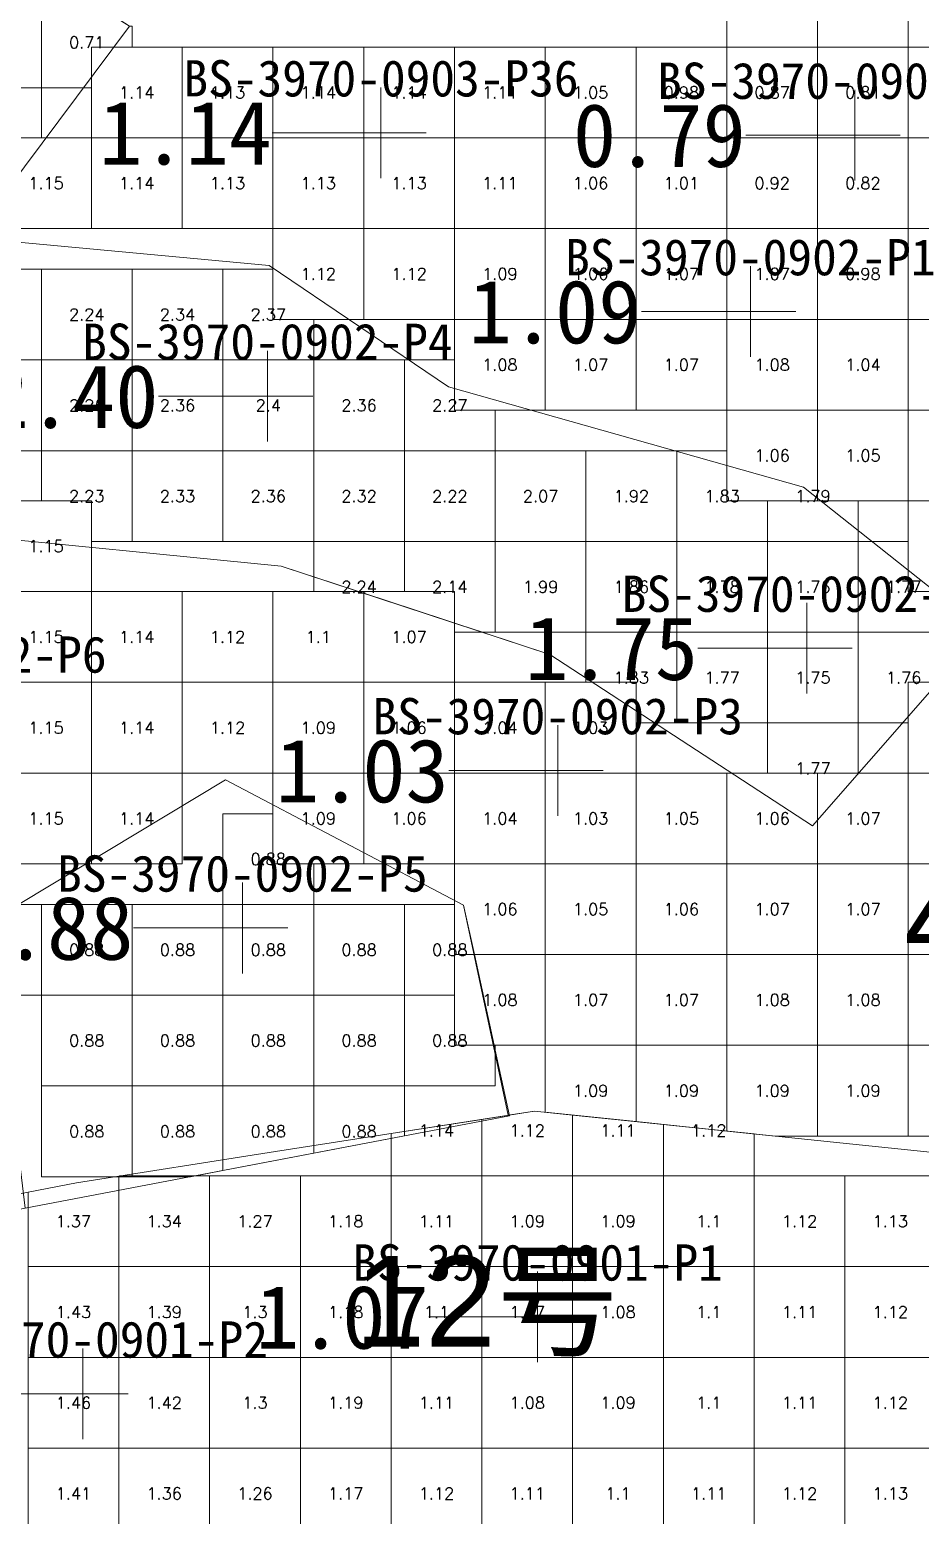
# Model space of a CAD drawing. Header units: inches. Extents: x 469759 to 470079, y 4349683 to 4349873.
# Drawn here: x 469969.22 to 469979.03, y 4349700.19 to 4349716.56 of the extents above; entities that cross this region are included whole.
import ezdxf
from ezdxf.enums import TextEntityAlignment as Align

# ---------------------------------------------------------------- set-up
doc = ezdxf.new("R2010")
doc.units = ezdxf.units.IN
doc.header["$MEASUREMENT"] = 0
for name, color, linetype, lineweight in [('1.000-1.500', 7, 'Continuous', 0), ('孔口文字', 7, 'Continuous', 0), ('点', 7, 'Continuous', 0), ('爆区方格网', 7, 'Continuous', 0), ('线条', 7, 'Continuous', 0), ('钻孔', 7, 'Continuous', 0)]:
    doc.layers.add(name, color=color, linetype=linetype, lineweight=lineweight)
doc.styles.add('3dmine_textStyle_1', font='txt.shx', dxfattribs={"height": 1, "bigfont": 'gbcbig.shx'})
doc.styles.add('3dmine_textStyle_2', font='arial.ttf', dxfattribs={"height": 1})
doc.styles.add('3dmine_textStyle_3', font='SimSun.ttf', dxfattribs={"height": 1})

msp = doc.modelspace()

# ---------------------------------------------------------------- hatches: boundary and pattern name
at = {"layer": '钻孔', "linetype": 'Continuous', "lineweight": 0, "true_color": 0x0000ff, "extrusion": (0, 1, 0)}
for points in [[(-469974.085, 3960.43), (-469973.085, 3960.43), (-469973.085, 3971.43), (-469974.085, 3971.43)], [(-469978.155, 3959.935), (-469977.155, 3959.935), (-469977.155, 3970.935), (-469978.155, 3970.935)], [(-469976.032, 3959.969), (-469975.032, 3959.969), (-469975.032, 3970.969), (-469976.032, 3970.969)], [(-469975.811, 3960.082), (-469974.811, 3960.082), (-469974.811, 3970.082), (-469975.811, 3970.082)], [(-469970.799, 3959.985), (-469969.799, 3959.985), (-469969.799, 3969.985), (-469970.799, 3969.985)]]:
    msp.add_hatch(color=5, dxfattribs=at).paths.add_polyline_path(points, flags=0)
at = {"layer": '钻孔', "linetype": 'Continuous', "lineweight": 0, "true_color": 0x00ffff, "extrusion": (0, 1, 0)}
for points in [[(-469979.305, 3960.459), (-469978.305, 3960.459), (-469978.305, 3971.459), (-469979.305, 3971.459)], [(-469972.558, 3959.982), (-469971.558, 3959.982), (-469971.558, 3970.982), (-469972.558, 3970.982)]]:
    msp.add_hatch(color=4, dxfattribs=at).paths.add_polyline_path(points, flags=0)
at = {"layer": '钻孔', "linetype": 'Continuous', "lineweight": 0, "true_color": 0xff0000, "extrusion": (0, 1, 0)}
for points in [[(-469972.834, 3960.058), (-469971.834, 3960.058), (-469971.834, 3971.058), (-469972.834, 3971.058)], [(-469978.778, 3959.688), (-469977.778, 3959.688), (-469977.778, 3970.688), (-469978.778, 3970.688)]]:
    msp.add_hatch(color=1, dxfattribs=at).paths.add_polyline_path(points, flags=0)

# ---------------------------------------------------------------- linework, layer by layer
at = {"color": 4, "linetype": 'Continuous', "lineweight": 0, "true_color": 0x00ffff, "elevation": 1985.963}
msp.add_lwpolyline([(469973.153, 4349732.408), (469971.088, 4349729.409), (469971.519, 4349727.776), (469968.46, 4349724.612), (469968.636, 4349720.901), (469967.605, 4349718.34), (469970.314, 4349716.603), (469968.57, 4349714.27), (469962.982, 4349716.896), (469960.598, 4349716.278), (469958.095, 4349713.746), (469954.885, 4349715.336), (469951.689, 4349718.375), (469955.859, 4349723.342), (469957.853, 4349725.735), (469962.88, 4349731.064), (469965.889, 4349733.504), (469971.06, 4349734.297), (469973.153, 4349732.408)], dxfattribs=at)
at = {"color": 5, "linetype": 'Continuous', "lineweight": 0, "true_color": 0x0000ff}
for points in [[(469970.314, 4349716.603), (469968.57, 4349714.27), (469971.854, 4349713.965), (469973.831, 4349712.629), (469977.739, 4349711.524), (469979.727, 4349709.945), (469977.838, 4349707.792), (469974.945, 4349709.68), (469971.985, 4349710.652), (469968.341, 4349711.011), (469964.697, 4349711.369), (469963.086, 4349711.336), (469961.253, 4349709.481), (469958.801, 4349711.094), (469961.738, 4349713.214), (469965.776, 4349715.583), (469962.982, 4349716.896), (469960.598, 4349716.278), (469958.095, 4349713.746), (469954.885, 4349715.336), (469951.689, 4349718.375), (469949.512, 4349715.803), (469943.724, 4349715.656)], [(469943.125, 4349698.914), (469948.312, 4349700.172), (469951.744, 4349700.54), (469955.176, 4349700.908), (469960.076, 4349701.843), (469964.977, 4349702.777), (469969.164, 4349703.576), (469968.785, 4349706.741), (469971.373, 4349708.298), (469973.996, 4349706.916), (469974.487, 4349704.601), (469974.777, 4349704.646), (469980.586, 4349704.045)]]:
    msp.add_lwpolyline(points, dxfattribs=at)
at = {"color": 7, "linetype": 'Continuous', "lineweight": 0, "elevation": 1985.963}
msp.add_lwpolyline([(469965.776, 4349715.583), (469961.738, 4349713.214), (469958.801, 4349711.094), (469961.253, 4349709.481), (469963.086, 4349711.336), (469964.697, 4349711.369), (469968.341, 4349711.011), (469971.985, 4349710.652), (469973.465, 4349710.166), (469974.945, 4349709.68), (469976.392, 4349708.736), (469977.838, 4349707.792), (469979.727, 4349709.945), (469977.739, 4349711.524), (469973.831, 4349712.629), (469971.854, 4349713.965), (469968.57, 4349714.27), (469965.776, 4349715.583), (469965.776, 4349715.583)], dxfattribs=at)
at = {"color": 4, "linetype": 'Continuous', "lineweight": 0, "true_color": 0x00ffff}
msp.add_lwpolyline([(469973.996, 4349706.916), (469971.373, 4349708.298), (469968.785, 4349706.741), (469969.164, 4349703.576), (469974.5, 4349704.594), (469973.996, 4349706.916), (469973.996, 4349706.916)], dxfattribs=at)
at = {"layer": '1.000-1.500', "color": 5, "linetype": 'Continuous', "lineweight": 0, "true_color": 0x0000ff}
msp.add_lwpolyline([(469980.586, 4349704.045), (469978.742, 4349698.281), (469978.712, 4349698.088), (469978.134, 4349694.377), (469976.821, 4349695.198), (469975.507, 4349696.019), (469969.813, 4349695.41), (469969.727, 4349695.4), (469967.021, 4349693.208), (469967.03, 4349693.066), (469967.189, 4349690.675), (469963.589, 4349689.93), (469959.281, 4349692.782), (469961.312, 4349695.804), (469960.559, 4349696.43), (469955.176, 4349700.908), (469959.333, 4349701.779), (469963.489, 4349702.65), (469966.331, 4349703.2), (469966.61, 4349703.254), (469969.73, 4349703.858), (469971.924, 4349704.201), (469974.777, 4349704.646), (469980.586, 4349704.045)], dxfattribs=at)
at = {"layer": '点', "color": 138, "linetype": 'Continuous', "lineweight": 0, "true_color": 0x004c4c}
for points, elevation in [([(469973.085, 4349714.928), (469973.085, 4349715.928)], 3971.43), ([(469978.305, 4349714.901), (469978.305, 4349715.901)], 3971.459), ([(469973.585, 4349715.428), (469972.585, 4349715.428)], 3971.43), ([(469978.805, 4349715.401), (469977.805, 4349715.401)], 3971.459), ([(469977.155, 4349712.957), (469977.155, 4349713.957)], 3970.935), ([(469977.655, 4349713.457), (469976.655, 4349713.457)], 3970.935), ([(469971.834, 4349712.025), (469971.834, 4349713.025)], 3971.058), ([(469972.334, 4349712.525), (469971.334, 4349712.525)], 3971.058), ([(469977.778, 4349709.248), (469977.778, 4349710.248)], 3970.688), ([(469978.278, 4349709.748), (469977.278, 4349709.748)], 3970.688), ([(469975.032, 4349707.899), (469975.032, 4349708.899)], 3970.969), ([(469975.532, 4349708.399), (469974.532, 4349708.399)], 3970.969), ([(469971.558, 4349706.165), (469971.558, 4349707.165)], 3970.982), ([(469972.058, 4349706.665), (469971.058, 4349706.665)], 3970.982), ([(469974.811, 4349701.879), (469974.811, 4349702.879)], 3970.082), ([(469975.311, 4349702.379), (469974.311, 4349702.379)], 3970.082), ([(469969.799, 4349701.03), (469969.799, 4349702.03)], 3969.985), ([(469970.299, 4349701.53), (469969.299, 4349701.53)], 3969.985)]:
    msp.add_lwpolyline(points, dxfattribs=dict(at, elevation=elevation))
at = {"layer": '爆区方格网', "color": 5, "linetype": 'Continuous', "lineweight": 0, "true_color": 0x0000ff}
for points, elevation in [([(469977.895, 4349716.372), (469976.895, 4349716.372), (469976.895, 4349717.372), (469977.895, 4349717.372), (469977.895, 4349716.372)], 3971.284), ([(469978.895, 4349716.372), (469977.895, 4349716.372), (469977.895, 4349717.372), (469978.895, 4349717.372), (469978.895, 4349716.372)], 3971.284), ([(469979.895, 4349716.372), (469978.895, 4349716.372), (469978.895, 4349717.372), (469979.895, 4349717.372), (469979.895, 4349716.372)], 3971.284), ([(469970.895, 4349715.372), (469969.895, 4349715.372), (469969.895, 4349716.372), (469970.895, 4349716.372), (469970.895, 4349715.372)], 3971.284), ([(469971.895, 4349715.372), (469970.895, 4349715.372), (469970.895, 4349716.372), (469971.895, 4349716.372), (469971.895, 4349715.372)], 3971.284), ([(469972.895, 4349715.372), (469971.895, 4349715.372), (469971.895, 4349716.372), (469972.895, 4349716.372), (469972.895, 4349715.372)], 3971.284), ([(469973.895, 4349715.372), (469972.895, 4349715.372), (469972.895, 4349716.372), (469973.895, 4349716.372), (469973.895, 4349715.372)], 3971.284), ([(469974.895, 4349715.372), (469973.895, 4349715.372), (469973.895, 4349716.372), (469974.895, 4349716.372), (469974.895, 4349715.372)], 3971.284), ([(469975.895, 4349715.372), (469974.895, 4349715.372), (469974.895, 4349716.372), (469975.895, 4349716.372), (469975.895, 4349715.372)], 3971.284), ([(469976.895, 4349715.372), (469975.895, 4349715.372), (469975.895, 4349716.372), (469976.895, 4349716.372), (469976.895, 4349715.372)], 3971.284), ([(469977.895, 4349715.372), (469976.895, 4349715.372), (469976.895, 4349716.372), (469977.895, 4349716.372), (469977.895, 4349715.372)], 3971.284), ([(469978.895, 4349715.372), (469977.895, 4349715.372), (469977.895, 4349716.372), (469978.895, 4349716.372), (469978.895, 4349715.372)], 3971.284), ([(469979.895, 4349715.372), (469978.895, 4349715.372), (469978.895, 4349716.372), (469979.895, 4349716.372), (469979.895, 4349715.372)], 3971.284), ([(469969.895, 4349714.372), (469968.895, 4349714.372), (469968.895, 4349715.372), (469969.895, 4349715.372), (469969.895, 4349714.372)], 3971.284), ([(469970.895, 4349714.372), (469969.895, 4349714.372), (469969.895, 4349715.372), (469970.895, 4349715.372), (469970.895, 4349714.372)], 3971.284), ([(469971.895, 4349714.372), (469970.895, 4349714.372), (469970.895, 4349715.372), (469971.895, 4349715.372), (469971.895, 4349714.372)], 3971.284), ([(469972.895, 4349714.372), (469971.895, 4349714.372), (469971.895, 4349715.372), (469972.895, 4349715.372), (469972.895, 4349714.372)], 3971.284), ([(469973.895, 4349714.372), (469972.895, 4349714.372), (469972.895, 4349715.372), (469973.895, 4349715.372), (469973.895, 4349714.372)], 3971.284), ([(469974.895, 4349714.372), (469973.895, 4349714.372), (469973.895, 4349715.372), (469974.895, 4349715.372), (469974.895, 4349714.372)], 3971.284), ([(469975.895, 4349714.372), (469974.895, 4349714.372), (469974.895, 4349715.372), (469975.895, 4349715.372), (469975.895, 4349714.372)], 3971.284), ([(469976.895, 4349714.372), (469975.895, 4349714.372), (469975.895, 4349715.372), (469976.895, 4349715.372), (469976.895, 4349714.372)], 3971.284), ([(469977.895, 4349714.372), (469976.895, 4349714.372), (469976.895, 4349715.372), (469977.895, 4349715.372), (469977.895, 4349714.372)], 3971.284), ([(469978.895, 4349714.372), (469977.895, 4349714.372), (469977.895, 4349715.372), (469978.895, 4349715.372), (469978.895, 4349714.372)], 3971.284), ([(469979.895, 4349714.372), (469978.895, 4349714.372), (469978.895, 4349715.372), (469979.895, 4349715.372), (469979.895, 4349714.372)], 3971.284), ([(469972.895, 4349713.372), (469971.895, 4349713.372), (469971.895, 4349714.372), (469972.895, 4349714.372), (469972.895, 4349713.372)], 3971.284), ([(469973.895, 4349713.372), (469972.895, 4349713.372), (469972.895, 4349714.372), (469973.895, 4349714.372), (469973.895, 4349713.372)], 3971.284), ([(469974.895, 4349713.372), (469973.895, 4349713.372), (469973.895, 4349714.372), (469974.895, 4349714.372), (469974.895, 4349713.372)], 3971.284), ([(469975.895, 4349713.372), (469974.895, 4349713.372), (469974.895, 4349714.372), (469975.895, 4349714.372), (469975.895, 4349713.372)], 3971.284), ([(469976.895, 4349713.372), (469975.895, 4349713.372), (469975.895, 4349714.372), (469976.895, 4349714.372), (469976.895, 4349713.372)], 3971.284), ([(469977.895, 4349713.372), (469976.895, 4349713.372), (469976.895, 4349714.372), (469977.895, 4349714.372), (469977.895, 4349713.372)], 3971.284), ([(469978.895, 4349713.372), (469977.895, 4349713.372), (469977.895, 4349714.372), (469978.895, 4349714.372), (469978.895, 4349713.372)], 3971.284), ([(469979.895, 4349713.372), (469978.895, 4349713.372), (469978.895, 4349714.372), (469979.895, 4349714.372), (469979.895, 4349713.372)], 3971.284), ([(469974.895, 4349712.372), (469973.895, 4349712.372), (469973.895, 4349713.372), (469974.895, 4349713.372), (469974.895, 4349712.372)], 3971.284), ([(469975.895, 4349712.372), (469974.895, 4349712.372), (469974.895, 4349713.372), (469975.895, 4349713.372), (469975.895, 4349712.372)], 3971.284), ([(469976.895, 4349712.372), (469975.895, 4349712.372), (469975.895, 4349713.372), (469976.895, 4349713.372), (469976.895, 4349712.372)], 3971.284), ([(469977.895, 4349712.372), (469976.895, 4349712.372), (469976.895, 4349713.372), (469977.895, 4349713.372), (469977.895, 4349712.372)], 3971.284), ([(469978.895, 4349712.372), (469977.895, 4349712.372), (469977.895, 4349713.372), (469978.895, 4349713.372), (469978.895, 4349712.372)], 3971.284), ([(469979.895, 4349712.372), (469978.895, 4349712.372), (469978.895, 4349713.372), (469979.895, 4349713.372), (469979.895, 4349712.372)], 3971.284), ([(469977.895, 4349711.372), (469976.895, 4349711.372), (469976.895, 4349712.372), (469977.895, 4349712.372), (469977.895, 4349711.372)], 3971.284), ([(469978.895, 4349711.372), (469977.895, 4349711.372), (469977.895, 4349712.372), (469978.895, 4349712.372), (469978.895, 4349711.372)], 3971.284), ([(469979.895, 4349711.372), (469978.895, 4349711.372), (469978.895, 4349712.372), (469979.895, 4349712.372), (469979.895, 4349711.372)], 3971.284), ([(469969.895, 4349710.372), (469968.895, 4349710.372), (469968.895, 4349711.372), (469969.895, 4349711.372), (469969.895, 4349710.372)], 3971.284), ([(469979.895, 4349710.372), (469978.895, 4349710.372), (469978.895, 4349711.372), (469979.895, 4349711.372), (469979.895, 4349710.372)], 3971.284), ([(469969.895, 4349709.372), (469968.895, 4349709.372), (469968.895, 4349710.372), (469969.895, 4349710.372), (469969.895, 4349709.372)], 3971.284), ([(469970.895, 4349709.372), (469969.895, 4349709.372), (469969.895, 4349710.372), (469970.895, 4349710.372), (469970.895, 4349709.372)], 3971.284), ([(469971.895, 4349709.372), (469970.895, 4349709.372), (469970.895, 4349710.372), (469971.895, 4349710.372), (469971.895, 4349709.372)], 3971.284), ([(469972.895, 4349710.353), (469972.895, 4349709.372), (469971.895, 4349709.372), (469971.895, 4349710.372), (469972.838, 4349710.372), (469972.895, 4349710.353)], 3971.284), ([(469972.895, 4349710.353), (469972.838, 4349710.372), (469972.895, 4349710.372), (469972.895, 4349710.353)], 3971.284), ([(469973.895, 4349710.025), (469972.895, 4349710.353), (469972.895, 4349710.372), (469973.895, 4349710.372), (469973.895, 4349710.025)], 3971.284), ([(469973.465, 4349710.166), (469973.895, 4349710.025), (469973.895, 4349709.372), (469972.895, 4349709.372), (469972.895, 4349710.353), (469973.465, 4349710.166)], 3971.284), ([(469969.895, 4349708.372), (469968.895, 4349708.372), (469968.895, 4349709.372), (469969.895, 4349709.372), (469969.895, 4349708.372)], 3971.284), ([(469970.895, 4349708.372), (469969.895, 4349708.372), (469969.895, 4349709.372), (469970.895, 4349709.372), (469970.895, 4349708.372)], 3971.284), ([(469971.895, 4349708.372), (469970.895, 4349708.372), (469970.895, 4349709.372), (469971.895, 4349709.372), (469971.895, 4349708.372)], 3971.284), ([(469972.895, 4349708.372), (469971.895, 4349708.372), (469971.895, 4349709.372), (469972.895, 4349709.372), (469972.895, 4349708.372)], 3971.284), ([(469973.895, 4349708.372), (469972.895, 4349708.372), (469972.895, 4349709.372), (469973.895, 4349709.372), (469973.895, 4349708.372)], 3971.284), ([(469974.895, 4349708.372), (469973.895, 4349708.372), (469973.895, 4349709.372), (469974.895, 4349709.372), (469974.895, 4349708.372)], 3971.284), ([(469975.895, 4349708.372), (469974.895, 4349708.372), (469974.895, 4349709.372), (469975.895, 4349709.372), (469975.895, 4349708.372)], 3971.284), ([(469979.895, 4349708.372), (469978.895, 4349708.372), (469978.895, 4349709.372), (469979.895, 4349709.372), (469979.895, 4349708.372)], 3971.284), ([(469969.895, 4349707.372), (469968.895, 4349707.372), (469968.895, 4349708.372), (469969.895, 4349708.372), (469969.895, 4349707.372)], 3971.284), ([(469970.895, 4349707.372), (469969.895, 4349707.372), (469969.895, 4349708.372), (469970.895, 4349708.372), (469970.895, 4349707.372)], 3971.284), ([(469972.895, 4349707.372), (469971.895, 4349707.372), (469971.895, 4349708.372), (469972.895, 4349708.372), (469972.895, 4349707.372)], 3971.284), ([(469973.895, 4349707.372), (469972.895, 4349707.372), (469972.895, 4349708.372), (469973.895, 4349708.372), (469973.895, 4349707.372)], 3971.284), ([(469974.895, 4349707.372), (469973.895, 4349707.372), (469973.895, 4349708.372), (469974.895, 4349708.372), (469974.895, 4349707.372)], 3971.284), ([(469975.895, 4349707.372), (469974.895, 4349707.372), (469974.895, 4349708.372), (469975.895, 4349708.372), (469975.895, 4349707.372)], 3971.284), ([(469976.895, 4349707.372), (469975.895, 4349707.372), (469975.895, 4349708.372), (469976.895, 4349708.372), (469976.895, 4349707.372)], 3971.284), ([(469977.895, 4349707.372), (469976.895, 4349707.372), (469976.895, 4349708.372), (469977.895, 4349708.372), (469977.895, 4349707.372)], 3971.284), ([(469978.895, 4349707.372), (469977.895, 4349707.372), (469977.895, 4349708.372), (469978.895, 4349708.372), (469978.895, 4349707.372)], 3971.284), ([(469979.895, 4349707.372), (469978.895, 4349707.372), (469978.895, 4349708.372), (469979.895, 4349708.372), (469979.895, 4349707.372)], 3971.284), ([(469974.895, 4349706.372), (469974.114, 4349706.372), (469973.996, 4349706.916), (469974.112, 4349706.372), (469973.895, 4349706.372), (469973.895, 4349707.372), (469974.895, 4349707.372), (469974.895, 4349706.372)], 3971.284), ([(469975.895, 4349706.372), (469974.895, 4349706.372), (469974.895, 4349707.372), (469975.895, 4349707.372), (469975.895, 4349706.372)], 3971.284), ([(469976.895, 4349706.372), (469975.895, 4349706.372), (469975.895, 4349707.372), (469976.895, 4349707.372), (469976.895, 4349706.372)], 3971.284), ([(469977.895, 4349706.372), (469976.895, 4349706.372), (469976.895, 4349707.372), (469977.895, 4349707.372), (469977.895, 4349706.372)], 3971.284), ([(469978.895, 4349706.372), (469977.895, 4349706.372), (469977.895, 4349707.372), (469978.895, 4349707.372), (469978.895, 4349706.372)], 3971.284), ([(469979.895, 4349706.372), (469978.895, 4349706.372), (469978.895, 4349707.372), (469979.895, 4349707.372), (469979.895, 4349706.372)], 3971.284), ([(469974.324, 4349705.372), (469973.895, 4349705.372), (469973.895, 4349706.372), (469974.112, 4349706.372), (469974.324, 4349705.372)], 3971.284), ([(469974.895, 4349705.372), (469974.331, 4349705.372), (469974.114, 4349706.372), (469974.895, 4349706.372), (469974.895, 4349705.372)], 3971.284), ([(469975.895, 4349705.372), (469974.895, 4349705.372), (469974.895, 4349706.372), (469975.895, 4349706.372), (469975.895, 4349705.372)], 3971.284), ([(469976.895, 4349705.372), (469975.895, 4349705.372), (469975.895, 4349706.372), (469976.895, 4349706.372), (469976.895, 4349705.372)], 3971.284), ([(469977.895, 4349705.372), (469976.895, 4349705.372), (469976.895, 4349706.372), (469977.895, 4349706.372), (469977.895, 4349705.372)], 3971.284), ([(469978.895, 4349705.372), (469977.895, 4349705.372), (469977.895, 4349706.372), (469978.895, 4349706.372), (469978.895, 4349705.372)], 3971.284), ([(469979.895, 4349705.372), (469978.895, 4349705.372), (469978.895, 4349706.372), (469979.895, 4349706.372), (469979.895, 4349705.372)], 3971.284), ([(469975.895, 4349704.531), (469974.895, 4349704.634), (469974.895, 4349705.372), (469975.895, 4349705.372), (469975.895, 4349704.531)], 3971.284), ([(469976.895, 4349704.427), (469975.895, 4349704.531), (469975.895, 4349705.372), (469976.895, 4349705.372), (469976.895, 4349704.427)], 3971.284), ([(469977.895, 4349704.372), (469977.427, 4349704.372), (469976.895, 4349704.427), (469976.895, 4349705.372), (469977.895, 4349705.372), (469977.895, 4349704.372)], 3971.284), ([(469978.895, 4349704.372), (469977.895, 4349704.372), (469977.895, 4349705.372), (469978.895, 4349705.372), (469978.895, 4349704.372)], 3971.284), ([(469979.895, 4349704.372), (469978.895, 4349704.372), (469978.895, 4349705.372), (469979.895, 4349705.372), (469979.895, 4349704.372)], 3971.284), ([(469975.197, 4349704.603), (469975.197, 4349703.933), (469974.197, 4349703.933), (469974.197, 4349704.556), (469974.777, 4349704.646), (469975.197, 4349704.603)], 3969.867), ([(469976.197, 4349704.499), (469976.197, 4349703.933), (469975.197, 4349703.933), (469975.197, 4349704.603), (469976.197, 4349704.499)], 3969.867), ([(469974.197, 4349703.933), (469973.197, 4349703.933), (469973.197, 4349704.4), (469974.197, 4349704.556), (469974.197, 4349703.933)], 3969.867), ([(469977.197, 4349704.396), (469977.197, 4349703.933), (469976.197, 4349703.933), (469976.197, 4349704.499), (469977.197, 4349704.396)], 3969.867), ([(469970.197, 4349702.933), (469969.197, 4349702.933), (469969.197, 4349703.755), (469969.73, 4349703.858), (469970.197, 4349703.931), (469970.197, 4349702.933)], 3969.867), ([(469971.197, 4349702.933), (469970.197, 4349702.933), (469970.197, 4349703.931), (469970.206, 4349703.933), (469971.197, 4349703.933), (469971.197, 4349702.933)], 3969.867), ([(469972.197, 4349702.933), (469971.197, 4349702.933), (469971.197, 4349703.933), (469972.197, 4349703.933), (469972.197, 4349702.933)], 3969.867), ([(469973.197, 4349702.933), (469972.197, 4349702.933), (469972.197, 4349703.933), (469973.197, 4349703.933), (469973.197, 4349702.933)], 3969.867), ([(469974.197, 4349702.933), (469973.197, 4349702.933), (469973.197, 4349703.933), (469974.197, 4349703.933), (469974.197, 4349702.933)], 3969.867), ([(469975.197, 4349702.933), (469974.197, 4349702.933), (469974.197, 4349703.933), (469975.197, 4349703.933), (469975.197, 4349702.933)], 3969.867), ([(469976.197, 4349702.933), (469975.197, 4349702.933), (469975.197, 4349703.933), (469976.197, 4349703.933), (469976.197, 4349702.933)], 3969.867), ([(469977.197, 4349702.933), (469976.197, 4349702.933), (469976.197, 4349703.933), (469977.197, 4349703.933), (469977.197, 4349702.933)], 3969.867), ([(469978.197, 4349702.933), (469977.197, 4349702.933), (469977.197, 4349703.933), (469978.197, 4349703.933), (469978.197, 4349702.933)], 3969.867), ([(469979.197, 4349702.933), (469978.197, 4349702.933), (469978.197, 4349703.933), (469979.197, 4349703.933), (469979.197, 4349702.933)], 3969.867), ([(469970.197, 4349701.933), (469969.197, 4349701.933), (469969.197, 4349702.933), (469970.197, 4349702.933), (469970.197, 4349701.933)], 3969.867), ([(469971.197, 4349701.933), (469970.197, 4349701.933), (469970.197, 4349702.933), (469971.197, 4349702.933), (469971.197, 4349701.933)], 3969.867), ([(469972.197, 4349701.933), (469971.197, 4349701.933), (469971.197, 4349702.933), (469972.197, 4349702.933), (469972.197, 4349701.933)], 3969.867), ([(469973.197, 4349701.933), (469972.197, 4349701.933), (469972.197, 4349702.933), (469973.197, 4349702.933), (469973.197, 4349701.933)], 3969.867), ([(469974.197, 4349701.933), (469973.197, 4349701.933), (469973.197, 4349702.933), (469974.197, 4349702.933), (469974.197, 4349701.933)], 3969.867), ([(469975.197, 4349701.933), (469974.197, 4349701.933), (469974.197, 4349702.933), (469975.197, 4349702.933), (469975.197, 4349701.933)], 3969.867), ([(469976.197, 4349701.933), (469975.197, 4349701.933), (469975.197, 4349702.933), (469976.197, 4349702.933), (469976.197, 4349701.933)], 3969.867), ([(469977.197, 4349701.933), (469976.197, 4349701.933), (469976.197, 4349702.933), (469977.197, 4349702.933), (469977.197, 4349701.933)], 3969.867), ([(469978.197, 4349701.933), (469977.197, 4349701.933), (469977.197, 4349702.933), (469978.197, 4349702.933), (469978.197, 4349701.933)], 3969.867), ([(469979.197, 4349701.933), (469978.197, 4349701.933), (469978.197, 4349702.933), (469979.197, 4349702.933), (469979.197, 4349701.933)], 3969.867), ([(469970.197, 4349700.933), (469969.197, 4349700.933), (469969.197, 4349701.933), (469970.197, 4349701.933), (469970.197, 4349700.933)], 3969.867), ([(469971.197, 4349700.933), (469970.197, 4349700.933), (469970.197, 4349701.933), (469971.197, 4349701.933), (469971.197, 4349700.933)], 3969.867), ([(469972.197, 4349700.933), (469971.197, 4349700.933), (469971.197, 4349701.933), (469972.197, 4349701.933), (469972.197, 4349700.933)], 3969.867), ([(469973.197, 4349700.933), (469972.197, 4349700.933), (469972.197, 4349701.933), (469973.197, 4349701.933), (469973.197, 4349700.933)], 3969.867), ([(469974.197, 4349700.933), (469973.197, 4349700.933), (469973.197, 4349701.933), (469974.197, 4349701.933), (469974.197, 4349700.933)], 3969.867), ([(469975.197, 4349700.933), (469974.197, 4349700.933), (469974.197, 4349701.933), (469975.197, 4349701.933), (469975.197, 4349700.933)], 3969.867), ([(469976.197, 4349700.933), (469975.197, 4349700.933), (469975.197, 4349701.933), (469976.197, 4349701.933), (469976.197, 4349700.933)], 3969.867), ([(469977.197, 4349700.933), (469976.197, 4349700.933), (469976.197, 4349701.933), (469977.197, 4349701.933), (469977.197, 4349700.933)], 3969.867), ([(469978.197, 4349700.933), (469977.197, 4349700.933), (469977.197, 4349701.933), (469978.197, 4349701.933), (469978.197, 4349700.933)], 3969.867), ([(469979.197, 4349700.933), (469978.197, 4349700.933), (469978.197, 4349701.933), (469979.197, 4349701.933), (469979.197, 4349700.933)], 3969.867), ([(469970.197, 4349699.933), (469969.197, 4349699.933), (469969.197, 4349700.933), (469970.197, 4349700.933), (469970.197, 4349699.933)], 3969.867), ([(469971.197, 4349699.933), (469970.197, 4349699.933), (469970.197, 4349700.933), (469971.197, 4349700.933), (469971.197, 4349699.933)], 3969.867), ([(469972.197, 4349699.933), (469971.197, 4349699.933), (469971.197, 4349700.933), (469972.197, 4349700.933), (469972.197, 4349699.933)], 3969.867), ([(469973.197, 4349699.933), (469972.197, 4349699.933), (469972.197, 4349700.933), (469973.197, 4349700.933), (469973.197, 4349699.933)], 3969.867), ([(469974.197, 4349699.933), (469973.197, 4349699.933), (469973.197, 4349700.933), (469974.197, 4349700.933), (469974.197, 4349699.933)], 3969.867), ([(469975.197, 4349699.933), (469974.197, 4349699.933), (469974.197, 4349700.933), (469975.197, 4349700.933), (469975.197, 4349699.933)], 3969.867), ([(469976.197, 4349699.933), (469975.197, 4349699.933), (469975.197, 4349700.933), (469976.197, 4349700.933), (469976.197, 4349699.933)], 3969.867), ([(469977.197, 4349699.933), (469976.197, 4349699.933), (469976.197, 4349700.933), (469977.197, 4349700.933), (469977.197, 4349699.933)], 3969.867), ([(469978.197, 4349699.933), (469977.197, 4349699.933), (469977.197, 4349700.933), (469978.197, 4349700.933), (469978.197, 4349699.933)], 3969.867), ([(469979.197, 4349699.933), (469978.197, 4349699.933), (469978.197, 4349700.933), (469979.197, 4349700.933), (469979.197, 4349699.933)], 3969.867)]:
    msp.add_lwpolyline(points, dxfattribs=dict(at, elevation=elevation))
at = {"layer": '爆区方格网', "color": 4, "linetype": 'Continuous', "lineweight": 0, "true_color": 0x00ffff}
for points, elevation in [([(469969.344, 4349715.924), (469968.344, 4349715.924), (469968.344, 4349716.924), (469969.344, 4349716.924), (469969.344, 4349715.924)], 3971.501), ([(469970.314, 4349716.603), (469970.344, 4349716.603), (469970.344, 4349716.372), (469969.895, 4349716.372), (469969.895, 4349715.924), (469969.344, 4349715.924), (469969.344, 4349716.924), (469969.813, 4349716.924), (469970.314, 4349716.603)], 3971.501), ([(469969.344, 4349715.372), (469968.895, 4349715.372), (469968.895, 4349714.924), (469968.344, 4349714.924), (469968.344, 4349715.924), (469969.344, 4349715.924), (469969.344, 4349715.372)], 3971.501), ([(469971.895, 4349707.372), (469972.344, 4349707.372), (469972.344, 4349706.924), (469971.344, 4349706.924), (469971.344, 4349707.924), (469971.895, 4349707.924), (469971.895, 4349707.372)], 3970.982), ([(469969.344, 4349705.924), (469968.895, 4349705.924), (469968.895, 4349706.372), (469968.895, 4349706.924), (469969.344, 4349706.924), (469969.344, 4349705.924)], 3970.982), ([(469970.344, 4349705.924), (469969.344, 4349705.924), (469969.344, 4349706.924), (469970.344, 4349706.924), (469970.344, 4349705.924)], 3970.982), ([(469971.344, 4349705.924), (469970.344, 4349705.924), (469970.344, 4349706.924), (469971.344, 4349706.924), (469971.344, 4349705.924)], 3970.982), ([(469972.344, 4349705.924), (469971.344, 4349705.924), (469971.344, 4349706.924), (469972.344, 4349706.924), (469972.344, 4349705.924)], 3970.982), ([(469973.344, 4349705.924), (469972.344, 4349705.924), (469972.344, 4349706.924), (469973.344, 4349706.924), (469973.344, 4349705.924)], 3970.982), ([(469973.895, 4349706.372), (469973.895, 4349705.924), (469973.344, 4349705.924), (469973.344, 4349706.924), (469973.895, 4349706.924), (469973.895, 4349706.372)], 3970.982), ([(469970.344, 4349704.924), (469969.344, 4349704.924), (469969.344, 4349705.924), (469970.344, 4349705.924), (469970.344, 4349704.924)], 3970.982), ([(469971.344, 4349704.924), (469970.344, 4349704.924), (469970.344, 4349705.924), (469971.344, 4349705.924), (469971.344, 4349704.924)], 3970.982), ([(469972.344, 4349704.924), (469971.344, 4349704.924), (469971.344, 4349705.924), (469972.344, 4349705.924), (469972.344, 4349704.924)], 3970.982), ([(469973.344, 4349704.924), (469972.344, 4349704.924), (469972.344, 4349705.924), (469973.344, 4349705.924), (469973.344, 4349704.924)], 3970.982), ([(469973.895, 4349705.372), (469974.324, 4349705.372), (469974.344, 4349705.275), (469974.344, 4349704.924), (469973.344, 4349704.924), (469973.344, 4349705.924), (469973.895, 4349705.924), (469973.895, 4349705.372)], 3970.982), ([(469974.344, 4349705.312), (469974.331, 4349705.372), (469974.344, 4349705.372), (469974.344, 4349705.312)], 3970.982), ([(469970.344, 4349703.924), (469969.344, 4349703.924), (469969.344, 4349704.924), (469970.344, 4349704.924), (469970.344, 4349703.924)], 3970.982), ([(469971.344, 4349703.992), (469970.988, 4349703.924), (469970.344, 4349703.924), (469970.344, 4349704.924), (469971.344, 4349704.924), (469971.344, 4349703.992)], 3970.982), ([(469972.344, 4349704.182), (469971.344, 4349703.992), (469971.344, 4349704.924), (469972.344, 4349704.924), (469972.344, 4349704.182)], 3970.982), ([(469973.344, 4349704.373), (469972.344, 4349704.182), (469972.344, 4349704.924), (469973.344, 4349704.924), (469973.344, 4349704.373)], 3970.982)]:
    msp.add_lwpolyline(points, dxfattribs=dict(at, elevation=elevation))
at = {"layer": '爆区方格网', "color": 1, "linetype": 'Continuous', "lineweight": 0, "true_color": 0xff0000, "elevation": 3971.086}
for points in [[(469969.344, 4349712.924), (469968.344, 4349712.924), (469968.344, 4349713.924), (469969.344, 4349713.924), (469969.344, 4349712.924)], [(469970.344, 4349712.924), (469969.344, 4349712.924), (469969.344, 4349713.924), (469970.344, 4349713.924), (469970.344, 4349712.924)], [(469971.344, 4349712.924), (469970.344, 4349712.924), (469970.344, 4349713.924), (469971.344, 4349713.924), (469971.344, 4349712.924)], [(469971.895, 4349713.372), (469972.344, 4349713.372), (469972.344, 4349712.924), (469971.344, 4349712.924), (469971.344, 4349713.924), (469971.895, 4349713.924), (469971.895, 4349713.372)], [(469969.344, 4349711.924), (469968.344, 4349711.924), (469968.344, 4349712.924), (469969.344, 4349712.924), (469969.344, 4349711.924)], [(469970.344, 4349711.924), (469969.344, 4349711.924), (469969.344, 4349712.924), (469970.344, 4349712.924), (469970.344, 4349711.924)], [(469971.344, 4349711.924), (469970.344, 4349711.924), (469970.344, 4349712.924), (469971.344, 4349712.924), (469971.344, 4349711.924)], [(469972.344, 4349711.924), (469971.344, 4349711.924), (469971.344, 4349712.924), (469972.344, 4349712.924), (469972.344, 4349711.924)], [(469973.344, 4349711.924), (469972.344, 4349711.924), (469972.344, 4349712.924), (469973.344, 4349712.924), (469973.344, 4349711.924)], [(469973.895, 4349712.372), (469974.344, 4349712.372), (469974.344, 4349711.924), (469973.344, 4349711.924), (469973.344, 4349712.924), (469973.895, 4349712.924), (469973.895, 4349712.372)], [(469969.344, 4349711.372), (469968.344, 4349711.372), (469968.344, 4349711.924), (469969.344, 4349711.924), (469969.344, 4349711.372)], [(469970.344, 4349710.924), (469969.895, 4349710.924), (469969.895, 4349711.372), (469969.344, 4349711.372), (469969.344, 4349711.924), (469970.344, 4349711.924), (469970.344, 4349710.924)], [(469971.344, 4349710.924), (469970.344, 4349710.924), (469970.344, 4349711.924), (469971.344, 4349711.924), (469971.344, 4349710.924)], [(469972.344, 4349710.924), (469971.344, 4349710.924), (469971.344, 4349711.924), (469972.344, 4349711.924), (469972.344, 4349710.924)], [(469973.344, 4349710.924), (469972.344, 4349710.924), (469972.344, 4349711.924), (469973.344, 4349711.924), (469973.344, 4349710.924)], [(469974.344, 4349710.924), (469973.344, 4349710.924), (469973.344, 4349711.924), (469974.344, 4349711.924), (469974.344, 4349710.924)], [(469975.344, 4349710.924), (469974.344, 4349710.924), (469974.344, 4349711.924), (469975.344, 4349711.924), (469975.344, 4349710.924)], [(469976.344, 4349710.924), (469975.344, 4349710.924), (469975.344, 4349711.924), (469976.344, 4349711.924), (469976.344, 4349710.924)], [(469976.895, 4349711.372), (469977.344, 4349711.372), (469977.344, 4349710.924), (469976.344, 4349710.924), (469976.344, 4349711.924), (469976.895, 4349711.924), (469976.895, 4349711.372)], [(469978.344, 4349710.924), (469977.344, 4349710.924), (469977.344, 4349711.372), (469978.344, 4349711.372), (469978.344, 4349710.924)], [(469973.344, 4349710.372), (469972.895, 4349710.372), (469972.895, 4349710.353), (469972.895, 4349710.353), (469972.895, 4349710.353), (469972.895, 4349710.353), (469972.838, 4349710.372), (469972.895, 4349710.353), (469972.895, 4349710.372), (469972.838, 4349710.372), (469972.344, 4349710.534), (469972.344, 4349710.924), (469973.344, 4349710.924), (469973.344, 4349710.372)], [(469974.344, 4349709.924), (469974.202, 4349709.924), (469973.895, 4349710.025), (469973.895, 4349710.025), (469973.465, 4349710.166), (469973.465, 4349710.166), (469973.895, 4349710.025), (469973.895, 4349710.372), (469973.344, 4349710.372), (469973.344, 4349710.924), (469974.344, 4349710.924), (469974.344, 4349709.924)], [(469975.344, 4349709.924), (469974.344, 4349709.924), (469974.344, 4349710.924), (469975.344, 4349710.924), (469975.344, 4349709.924)], [(469976.344, 4349709.924), (469975.344, 4349709.924), (469975.344, 4349710.924), (469976.344, 4349710.924), (469976.344, 4349709.924)], [(469977.344, 4349709.924), (469976.344, 4349709.924), (469976.344, 4349710.924), (469977.344, 4349710.924), (469977.344, 4349709.924)], [(469978.344, 4349709.924), (469977.344, 4349709.924), (469977.344, 4349710.924), (469978.344, 4349710.924), (469978.344, 4349709.924)], [(469978.895, 4349710.372), (469979.344, 4349710.372), (469979.344, 4349709.924), (469978.344, 4349709.924), (469978.344, 4349710.924), (469978.895, 4349710.924), (469978.895, 4349710.372)], [(469972.838, 4349710.372), (469972.344, 4349710.372), (469972.344, 4349710.534), (469972.838, 4349710.372)], [(469973.895, 4349710.025), (469973.895, 4349710.025), (469973.895, 4349710.025), (469973.895, 4349710.025)], [(469974.202, 4349709.924), (469973.895, 4349709.924), (469973.895, 4349710.025), (469974.202, 4349709.924)], [(469976.344, 4349708.924), (469975.895, 4349708.924), (469975.895, 4349709.372), (469975.344, 4349709.372), (469975.344, 4349709.924), (469976.344, 4349709.924), (469976.344, 4349708.924)], [(469977.344, 4349708.924), (469976.344, 4349708.924), (469976.344, 4349709.924), (469977.344, 4349709.924), (469977.344, 4349708.924)], [(469978.344, 4349708.924), (469977.344, 4349708.924), (469977.344, 4349709.924), (469978.344, 4349709.924), (469978.344, 4349708.924)], [(469979.344, 4349709.372), (469978.895, 4349709.372), (469978.895, 4349708.924), (469978.344, 4349708.924), (469978.344, 4349709.924), (469979.344, 4349709.924), (469979.344, 4349709.372)], [(469978.344, 4349708.372), (469977.344, 4349708.372), (469977.344, 4349708.924), (469978.344, 4349708.924), (469978.344, 4349708.372)]]:
    msp.add_lwpolyline(points, dxfattribs=at)
at = {"layer": '线条', "color": 138, "linetype": 'Continuous', "lineweight": 0, "true_color": 0x004c4c}
for points, elevation in [([(469973.085, 4349715.428), (469973.085, 4349715.428), (469973.085, 4349715.428)], 3971.43), ([(469978.305, 4349715.401), (469978.305, 4349715.401), (469978.305, 4349715.401)], 3971.459), ([(469977.155, 4349713.457), (469977.155, 4349713.457), (469977.155, 4349713.457)], 3970.935), ([(469971.834, 4349712.525), (469971.834, 4349712.525), (469971.834, 4349712.525)], 3971.058), ([(469977.778, 4349709.748), (469977.778, 4349709.748), (469977.778, 4349709.748)], 3970.688), ([(469975.032, 4349708.399), (469975.032, 4349708.399), (469975.032, 4349708.399)], 3970.969), ([(469971.558, 4349706.665), (469971.558, 4349706.665), (469971.558, 4349706.665)], 3970.982), ([(469974.811, 4349702.379), (469974.811, 4349702.379), (469974.811, 4349702.379)], 3970.082), ([(469969.799, 4349701.53), (469969.799, 4349701.53), (469969.799, 4349701.53)], 3969.985)]:
    msp.add_lwpolyline(points, dxfattribs=dict(at, elevation=elevation))
at = {"layer": '钻孔', "color": 5, "linetype": 'Continuous', "lineweight": 0, "true_color": 0x0000ff}
for points, elevation in [([(469973.085, 4349715.428), (469971.885, 4349715.428)], 3971.43), ([(469973.085, 4349715.428), (469971.885, 4349715.428)], 3960.43), ([(469977.155, 4349713.457), (469975.955, 4349713.457)], 3970.935), ([(469977.155, 4349713.457), (469975.955, 4349713.457)], 3959.935), ([(469975.032, 4349708.399), (469973.832, 4349708.399)], 3970.969), ([(469975.032, 4349708.399), (469973.832, 4349708.399)], 3959.969), ([(469974.811, 4349702.379), (469973.611, 4349702.379)], 3970.082), ([(469974.811, 4349702.379), (469973.611, 4349702.379)], 3960.082), ([(469969.799, 4349701.53), (469968.599, 4349701.53)], 3969.985), ([(469969.799, 4349701.53), (469968.599, 4349701.53)], 3959.985)]:
    msp.add_lwpolyline(points, dxfattribs=dict(at, elevation=elevation))
at = {"layer": '钻孔', "color": 4, "linetype": 'Continuous', "lineweight": 0, "true_color": 0x00ffff}
for points, elevation in [([(469978.305, 4349715.401), (469977.105, 4349715.401)], 3971.459), ([(469978.305, 4349715.401), (469977.105, 4349715.401)], 3960.459), ([(469971.558, 4349706.665), (469970.358, 4349706.665)], 3970.982), ([(469971.558, 4349706.665), (469970.358, 4349706.665)], 3959.982)]:
    msp.add_lwpolyline(points, dxfattribs=dict(at, elevation=elevation))
at = {"layer": '钻孔', "color": 1, "linetype": 'Continuous', "lineweight": 0, "true_color": 0xff0000}
for points, elevation in [([(469971.834, 4349712.525), (469970.634, 4349712.525)], 3971.058), ([(469971.834, 4349712.525), (469970.634, 4349712.525)], 3960.058), ([(469977.778, 4349709.748), (469976.578, 4349709.748)], 3970.688), ([(469977.778, 4349709.748), (469976.578, 4349709.748)], 3959.688)]:
    msp.add_lwpolyline(points, dxfattribs=dict(at, elevation=elevation))

# ---------------------------------------------------------------- texts
at = {"color": 4, "linetype": 'Continuous', "lineweight": 0, "true_color": 0x00ffff, "style": '3dmine_textStyle_1'}
for s, p in [('0.71', (469969.844, 4349716.424, 3971.501)), ('0.88', (469971.844, 4349707.424, 3970.982)), ('0.88', (469969.844, 4349706.424, 3970.982)), ('0.88', (469970.844, 4349706.424, 3970.982)), ('0.88', (469971.844, 4349706.424, 3970.982)), ('0.88', (469972.844, 4349706.424, 3970.982)), ('0.88', (469973.844, 4349706.424, 3970.982)), ('0.88', (469969.844, 4349705.424, 3970.982)), ('0.88', (469970.844, 4349705.424, 3970.982)), ('0.88', (469971.844, 4349705.424, 3970.982)), ('0.88', (469972.844, 4349705.424, 3970.982)), ('0.88', (469973.844, 4349705.424, 3970.982)), ('0.88', (469969.844, 4349704.424, 3970.982)), ('0.88', (469970.844, 4349704.424, 3970.982)), ('0.88', (469971.844, 4349704.424, 3970.982)), ('0.88', (469972.844, 4349704.424, 3970.982))]:
    msp.add_text(s, height=0.13, dxfattribs=at).set_placement(p, align=Align.MIDDLE_CENTER)
at = {"color": 5, "linetype": 'Continuous', "lineweight": 0, "true_color": 0x0000ff, "style": '3dmine_textStyle_1'}
for s, p in [('1.14', (469970.395, 4349715.872, 3971.284)), ('1.13', (469971.395, 4349715.872, 3971.284)), ('1.14', (469972.395, 4349715.872, 3971.284)), ('1.14', (469973.395, 4349715.872, 3971.284)), ('1.11', (469974.395, 4349715.872, 3971.284)), ('1.05', (469975.395, 4349715.872, 3971.284)), ('0.98', (469976.395, 4349715.872, 3971.284)), ('0.87', (469977.395, 4349715.872, 3971.284)), ('0.81', (469978.395, 4349715.872, 3971.284)), ('1.15', (469969.395, 4349714.872, 3971.284)), ('1.14', (469970.395, 4349714.872, 3971.284)), ('1.13', (469971.395, 4349714.872, 3971.284)), ('1.13', (469972.395, 4349714.872, 3971.284)), ('1.13', (469973.395, 4349714.872, 3971.284)), ('1.11', (469974.395, 4349714.872, 3971.284)), ('1.06', (469975.395, 4349714.872, 3971.284)), ('1.01', (469976.395, 4349714.872, 3971.284)), ('0.92', (469977.395, 4349714.872, 3971.284)), ('0.82', (469978.395, 4349714.872, 3971.284)), ('1.12', (469972.395, 4349713.872, 3971.284)), ('1.12', (469973.395, 4349713.872, 3971.284)), ('1.09', (469974.395, 4349713.872, 3971.284)), ('1.06', (469975.395, 4349713.872, 3971.284)), ('1.07', (469976.395, 4349713.872, 3971.284)), ('1.07', (469977.395, 4349713.872, 3971.284)), ('0.98', (469978.395, 4349713.872, 3971.284)), ('1.08', (469974.395, 4349712.872, 3971.284)), ('1.07', (469975.395, 4349712.872, 3971.284)), ('1.07', (469976.395, 4349712.872, 3971.284)), ('1.08', (469977.395, 4349712.872, 3971.284)), ('1.04', (469978.395, 4349712.872, 3971.284)), ('1.06', (469977.395, 4349711.872, 3971.284)), ('1.05', (469978.395, 4349711.872, 3971.284)), ('1.15', (469969.395, 4349710.872, 3971.284)), ('1.15', (469969.395, 4349709.872, 3971.284)), ('1.14', (469970.395, 4349709.872, 3971.284)), ('1.12', (469971.395, 4349709.872, 3971.284)), ('1.1', (469972.395, 4349709.872, 3971.284)), ('1.07', (469973.395, 4349709.872, 3971.284)), ('1.15', (469969.395, 4349708.872, 3971.284)), ('1.14', (469970.395, 4349708.872, 3971.284)), ('1.12', (469971.395, 4349708.872, 3971.284)), ('1.09', (469972.395, 4349708.872, 3971.284)), ('1.06', (469973.395, 4349708.872, 3971.284)), ('1.04', (469974.395, 4349708.872, 3971.284)), ('1.03', (469975.395, 4349708.872, 3971.284)), ('1.15', (469969.395, 4349707.872, 3971.284)), ('1.14', (469970.395, 4349707.872, 3971.284)), ('1.09', (469972.395, 4349707.872, 3971.284)), ('1.06', (469973.395, 4349707.872, 3971.284)), ('1.04', (469974.395, 4349707.872, 3971.284)), ('1.03', (469975.395, 4349707.872, 3971.284)), ('1.05', (469976.395, 4349707.872, 3971.284)), ('1.06', (469977.395, 4349707.872, 3971.284)), ('1.07', (469978.395, 4349707.872, 3971.284)), ('1.06', (469974.395, 4349706.872, 3971.284)), ('1.05', (469975.395, 4349706.872, 3971.284)), ('1.06', (469976.395, 4349706.872, 3971.284)), ('1.07', (469977.395, 4349706.872, 3971.284)), ('1.07', (469978.395, 4349706.872, 3971.284)), ('1.08', (469974.395, 4349705.872, 3971.284)), ('1.07', (469975.395, 4349705.872, 3971.284)), ('1.07', (469976.395, 4349705.872, 3971.284)), ('1.08', (469977.395, 4349705.872, 3971.284)), ('1.08', (469978.395, 4349705.872, 3971.284)), ('1.09', (469975.395, 4349704.872, 3971.284)), ('1.09', (469976.395, 4349704.872, 3971.284)), ('1.09', (469977.395, 4349704.872, 3971.284)), ('1.09', (469978.395, 4349704.872, 3971.284)), ('1.14', (469973.697, 4349704.433, 3969.867)), ('1.12', (469974.697, 4349704.433, 3969.867)), ('1.11', (469975.697, 4349704.433, 3969.867)), ('1.12', (469976.697, 4349704.433, 3969.867)), ('1.37', (469969.697, 4349703.433, 3969.867)), ('1.34', (469970.697, 4349703.433, 3969.867)), ('1.27', (469971.697, 4349703.433, 3969.867)), ('1.18', (469972.697, 4349703.433, 3969.867)), ('1.11', (469973.697, 4349703.433, 3969.867)), ('1.09', (469974.697, 4349703.433, 3969.867)), ('1.09', (469975.697, 4349703.433, 3969.867)), ('1.1', (469976.697, 4349703.433, 3969.867)), ('1.12', (469977.697, 4349703.433, 3969.867)), ('1.13', (469978.697, 4349703.433, 3969.867)), ('1.43', (469969.697, 4349702.433, 3969.867)), ('1.39', (469970.697, 4349702.433, 3969.867)), ('1.3', (469971.697, 4349702.433, 3969.867)), ('1.18', (469972.697, 4349702.433, 3969.867)), ('1.1', (469973.697, 4349702.433, 3969.867)), ('1.07', (469974.697, 4349702.433, 3969.867)), ('1.08', (469975.697, 4349702.433, 3969.867)), ('1.1', (469976.697, 4349702.433, 3969.867)), ('1.11', (469977.697, 4349702.433, 3969.867)), ('1.12', (469978.697, 4349702.433, 3969.867)), ('1.46', (469969.697, 4349701.433, 3969.867)), ('1.42', (469970.697, 4349701.433, 3969.867)), ('1.3', (469971.697, 4349701.433, 3969.867)), ('1.19', (469972.697, 4349701.433, 3969.867)), ('1.11', (469973.697, 4349701.433, 3969.867)), ('1.08', (469974.697, 4349701.433, 3969.867)), ('1.09', (469975.697, 4349701.433, 3969.867)), ('1.1', (469976.697, 4349701.433, 3969.867)), ('1.11', (469977.697, 4349701.433, 3969.867)), ('1.12', (469978.697, 4349701.433, 3969.867)), ('1.41', (469969.697, 4349700.433, 3969.867)), ('1.36', (469970.697, 4349700.433, 3969.867)), ('1.26', (469971.697, 4349700.433, 3969.867)), ('1.17', (469972.697, 4349700.433, 3969.867)), ('1.12', (469973.697, 4349700.433, 3969.867)), ('1.11', (469974.697, 4349700.433, 3969.867)), ('1.1', (469975.697, 4349700.433, 3969.867)), ('1.11', (469976.697, 4349700.433, 3969.867)), ('1.12', (469977.697, 4349700.433, 3969.867)), ('1.13', (469978.697, 4349700.433, 3969.867))]:
    msp.add_text(s, height=0.13, dxfattribs=at).set_placement(p, align=Align.MIDDLE_CENTER)
at = {"color": 1, "linetype": 'Continuous', "lineweight": 0, "true_color": 0xff0000, "style": '3dmine_textStyle_1'}
for s, p in [('2.24', (469969.844, 4349713.424, 3971.086)), ('2.34', (469970.844, 4349713.424, 3971.086)), ('2.37', (469971.844, 4349713.424, 3971.086)), ('2.26', (469969.844, 4349712.424, 3971.086)), ('2.36', (469970.844, 4349712.424, 3971.086)), ('2.4', (469971.844, 4349712.424, 3971.086)), ('2.36', (469972.844, 4349712.424, 3971.086)), ('2.27', (469973.844, 4349712.424, 3971.086)), ('2.23', (469969.844, 4349711.424, 3971.086)), ('2.33', (469970.844, 4349711.424, 3971.086)), ('2.36', (469971.844, 4349711.424, 3971.086)), ('2.32', (469972.844, 4349711.424, 3971.086)), ('2.22', (469973.844, 4349711.424, 3971.086)), ('2.07', (469974.844, 4349711.424, 3971.086)), ('1.92', (469975.844, 4349711.424, 3971.086)), ('1.83', (469976.844, 4349711.424, 3971.086)), ('1.79', (469977.844, 4349711.424, 3971.086)), ('2.24', (469972.844, 4349710.424, 3971.086)), ('2.14', (469973.844, 4349710.424, 3971.086)), ('1.99', (469974.844, 4349710.424, 3971.086)), ('1.86', (469975.844, 4349710.424, 3971.086)), ('1.78', (469976.844, 4349710.424, 3971.086)), ('1.76', (469977.844, 4349710.424, 3971.086)), ('1.77', (469978.844, 4349710.424, 3971.086)), ('1.83', (469975.844, 4349709.424, 3971.086)), ('1.77', (469976.844, 4349709.424, 3971.086)), ('1.75', (469977.844, 4349709.424, 3971.086)), ('1.76', (469978.844, 4349709.424, 3971.086)), ('1.77', (469977.844, 4349708.424, 3971.086))]:
    msp.add_text(s, height=0.13, dxfattribs=at).set_placement(p, align=Align.MIDDLE_CENTER)
at = {"color": 7, "linetype": 'Continuous', "lineweight": 0, "style": '3dmine_textStyle_2'}
for s, p in [('4号', (469978.847, 4349706.273, 1985.923)), ('12号', (469972.796, 4349702.051, 1985.963))]:
    msp.add_text(s, height=1, dxfattribs=at).set_placement(p)
at = {"layer": '孔口文字', "color": 138, "linetype": 'Continuous', "lineweight": 0, "true_color": 0x004c4c, "style": '3dmine_textStyle_3'}
for s, p in [('BS-3970-0903-P36', (469973.085, 4349715.828, 3971.43)), ('BS-3970-0903-P37', (469978.305, 4349715.801, 3971.459)), ('BS-3970-0902-P1', (469977.155, 4349713.857, 3970.935)), ('BS-3970-0902-P4', (469971.834, 4349712.925, 3971.058)), ('BS-3970-0902-P2', (469977.778, 4349710.148, 3970.688)), ('BS-3970-0902-P6', (469968.021, 4349709.478, 3971.009)), ('BS-3970-0902-P3', (469975.032, 4349708.799, 3970.969)), ('BS-3970-0902-P5', (469971.558, 4349707.065, 3970.982)), ('BS-3970-0901-P1', (469974.811, 4349702.779, 3970.082)), ('BS-3970-0901-P2', (469969.799, 4349701.93, 3969.985))]:
    msp.add_text(s, height=0.4, dxfattribs=at).set_placement(p, align=Align.CENTER)
at = {"layer": '钻孔', "color": 5, "linetype": 'Continuous', "lineweight": 0, "true_color": 0x0000ff, "style": '3dmine_textStyle_3'}
for s, p in [('1.14', (469971.885, 4349715.428, 3971.43)), ('1.09', (469975.955, 4349713.457, 3970.935)), ('1.03', (469973.832, 4349708.399, 3970.969)), ('1.07', (469973.611, 4349702.379, 3970.082))]:
    msp.add_text(s, height=0.7, dxfattribs=at).set_placement(p, align=Align.MIDDLE_RIGHT)
at = {"layer": '钻孔', "color": 4, "linetype": 'Continuous', "lineweight": 0, "true_color": 0x00ffff, "style": '3dmine_textStyle_3'}
for s, p in [('0.79', (469977.105, 4349715.401, 3971.459)), ('0.88', (469970.358, 4349706.665, 3970.982))]:
    msp.add_text(s, height=0.7, dxfattribs=at).set_placement(p, align=Align.MIDDLE_RIGHT)
at = {"layer": '钻孔', "color": 1, "linetype": 'Continuous', "lineweight": 0, "true_color": 0xff0000, "style": '3dmine_textStyle_3'}
for s, p in [('2.40', (469970.634, 4349712.525, 3971.058)), ('1.75', (469976.578, 4349709.748, 3970.688))]:
    msp.add_text(s, height=0.7, dxfattribs=at).set_placement(p, align=Align.MIDDLE_RIGHT)

doc.saveas('drawing.dxf')
